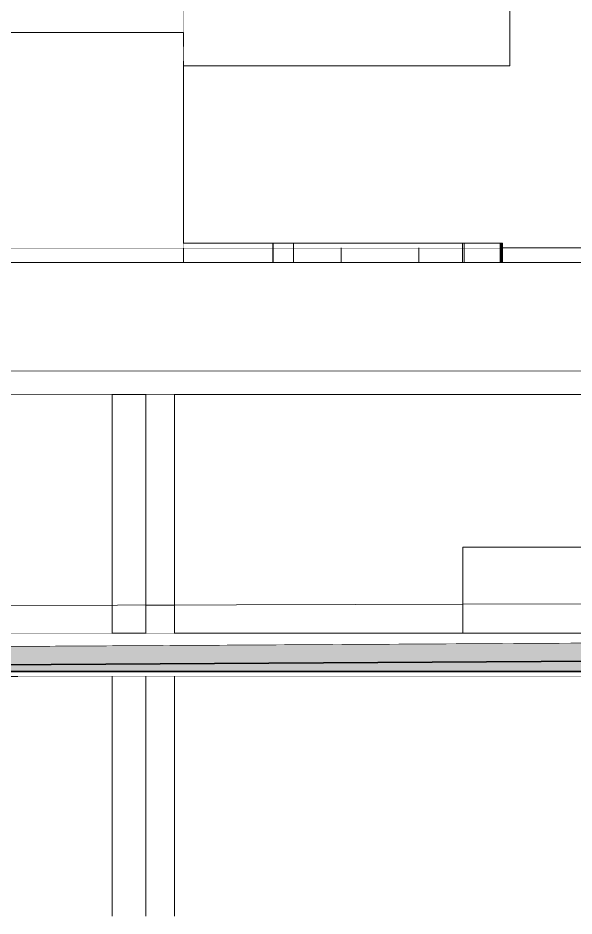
# Model space of a CAD drawing. Header units: millimetres. Extents: x -2171 to 1563, y -1758 to -1505.
# Drawn here: x -145.12 to -139.32, y -1757.15 to -1747.78 of the extents above; entities that cross this region are included whole.
import ezdxf

# ---------------------------------------------------------------- set-up
doc = ezdxf.new("R2010")
doc.units = ezdxf.units.MM
doc.linetypes.add('Dashed Small', pattern=[282.222222, 141.111111, -141.111111])
doc.linetypes.add('Wipeout_Contour', pattern=[1000, 0, -1000])
for name, color, linetype in [('Interior - Stair & Railing', 7, 'Continuous'), ('Site & Landscape - Terrain & Contours', 7, 'Continuous'), ('Structural - Bearing', 7, 'Continuous')]:
    doc.layers.add(name, color=color, linetype=linetype)
for name, color, linetype, lineweight, true_color in [('Interior - Stair & Railing_Pen_No__102', 254, 'Continuous', 13, 0xcccccc), ('Interior - Stair & Railing_Pen_No__11', 49, 'Continuous', 13, 0x464646), ('Line Fisiko Edafos_Pen_No__66', 20, 'Continuous', 20, 0xfd5200), ('Site & Landscape - Terrain & Contours_Pen_No__102', 254, 'Continuous', 13, 0xcccccc), ('Site & Landscape - Terrain & Contours_Pen_No__169', 49, 'Continuous', 13, 0x474747), ('Structural - Bearing_Pen_No__102', 254, 'Continuous', 13, 0xcccccc), ('Structural - Bearing_Pen_No__87', 251, 'Continuous', 9, 0x6a6a6a)]:
    doc.layers.add(name, color=color, linetype=linetype, lineweight=lineweight, true_color=true_color)
for name, color, linetype, lineweight in [('Lines_Pen_No__21', 7, 'Continuous', 35), ('Site & Landscape - Terrain & Contours_Pen_No__29', 7, 'Continuous', 35), ('Structural - Bearing_Pen_No__88', 7, 'Continuous', 13), ('Structural - Bearing_Pen_No__89', 7, 'Continuous', 13)]:
    doc.layers.add(name, color=color, linetype=linetype, lineweight=lineweight)

# ---------------------------------------------------------------- blocks, each defined once
blk = doc.blocks.new('Section Element_25_1')
at = {"color": 254, "linetype": 'Wipeout_Contour', "lineweight": 0, "ltscale": 57536.591091}
blk.add_wipeout([(-9750, -100), (-9750, -150), (19017, -150), (19017, -100)], dxfattribs=at).dxf.layer = 'Structural - Bearing'
at = {"layer": 'Structural - Bearing_Pen_No__89', "color": 7, "linetype": 'Continuous', "lineweight": 13}
blk.add_line((3167.9, -150), (18754.8, -150), dxfattribs=at)
blk = doc.blocks.new('Section Element_27_1')
at = {"color": 254, "linetype": 'Wipeout_Contour', "lineweight": 0, "ltscale": 55671.767264}
blk.add_wipeout([(12804, 1200), (12804, 300), (14976.6, 300), (14976.6, 1200)], dxfattribs=at).dxf.layer = 'Site & Landscape - Terrain & Contours'
at = {"layer": 'Site & Landscape - Terrain & Contours_Pen_No__102', "color": 254, "linetype": 'Continuous', "lineweight": 13, "true_color": 0xcccccc}
for q in [(14976.6, 1200), (12804, 300)]:
    blk.add_line((12804, 1200), q, dxfattribs=at)
blk = doc.blocks.new('Section Element_33_1')
at = {"color": 254, "linetype": 'Wipeout_Contour', "lineweight": 0, "ltscale": 59520.049053}
blk.add_wipeout([(-9250, 3040), (-9250, 2790), (19847.6, 2790), (19847.6, 3040)], dxfattribs=at).dxf.layer = 'Structural - Bearing'
at = {"layer": 'Structural - Bearing_Pen_No__87', "color": 251, "linetype": 'Continuous', "lineweight": 9, "true_color": 0x6a6a6a}
for p, q in [((-9250, 3040), (19847.6, 3040)), ((-9250, 2790), (19847.6, 2790))]:
    blk.add_line(p, q, dxfattribs=at)
blk = doc.blocks.new('Section Element_40_1')
at = {"color": 254, "linetype": 'Wipeout_Contour', "lineweight": 0, "ltscale": 67868.266862}
blk.add_wipeout([(7192, 9720), (7192, 6720), (7600, 6720), (7600, 6570), (9892, 6570), (9892, 9720)], dxfattribs=at).dxf.layer = 'Structural - Bearing'
at = {"layer": 'Structural - Bearing_Pen_No__87', "color": 251, "linetype": 'Continuous', "lineweight": 9, "true_color": 0x6a6a6a}
for p, q in [((9892, 6570), (9892, 9720)), ((7192, 7820), (7192, 6720))]:
    blk.add_line(p, q, dxfattribs=at)
blk = doc.blocks.new('Section Element_55_1')
at = {"color": 254, "linetype": 'Wipeout_Contour', "lineweight": 0, "ltscale": 72929.405191}
blk.add_wipeout([(9892, 6570), (9892, 6420), (9892, 6220), (10827, 6220), (10827, 7070), (9892, 7070)], dxfattribs=at).dxf.layer = 'Structural - Bearing'
at = {"layer": 'Structural - Bearing_Pen_No__87', "color": 251, "linetype": 'Continuous', "lineweight": 9, "true_color": 0x6a6a6a}
for p, q in [((10827, 7070), (9892, 7070)), ((10827, 6220), (9892, 6220))]:
    blk.add_line(p, q, dxfattribs=at)
blk = doc.blocks.new('Section Element_56_1')
at = {"color": 254, "linetype": 'Wipeout_Contour', "lineweight": 0, "ltscale": 50973.910647}
blk.add_wipeout([(10827, 6220), (10908.6, 6220), (10908.6, 7070), (10827, 7070)], dxfattribs=at).dxf.layer = 'Structural - Bearing'
at = {"color": 254, "linetype": 'Wipeout_Contour', "lineweight": 0, "ltscale": 59459.601085}
blk.add_wipeout([(13287.5, 6220), (13295.6, 6220), (13295.6, 7070), (13287.5, 7070)], dxfattribs=at).dxf.layer = 'Structural - Bearing'
at = {"color": 254, "linetype": 'Wipeout_Contour', "lineweight": 0, "ltscale": 51391.964473}
blk.add_wipeout([(10908.6, 6220), (11071.5, 6220), (11071.5, 7070), (10908.6, 7070)], dxfattribs=at).dxf.layer = 'Structural - Bearing'
at = {"layer": 'Structural - Bearing_Pen_No__87', "color": 251, "linetype": 'Continuous', "lineweight": 9, "true_color": 0x6a6a6a}
for p, q in [((10827, 7070), (10908.6, 7070)), ((10827, 6220), (10908.6, 6220))]:
    blk.add_line(p, q, dxfattribs=at)
at = {"color": 254, "linetype": 'Wipeout_Contour', "lineweight": 0, "ltscale": 51948.772166}
blk.add_wipeout([(11071.5, 6220), (11233.3, 6220), (11233.3, 7070), (11071.5, 7070)], dxfattribs=at).dxf.layer = 'Structural - Bearing'
at = {"layer": 'Structural - Bearing_Pen_No__87', "color": 251, "linetype": 'Continuous', "lineweight": 9, "true_color": 0x6a6a6a}
for p, q in [((10908.6, 7070), (11071.5, 7070)), ((10908.6, 6220), (11071.5, 6220))]:
    blk.add_line(p, q, dxfattribs=at)
at = {"color": 254, "linetype": 'Wipeout_Contour', "lineweight": 0, "ltscale": 52502.795028}
blk.add_wipeout([(11233.3, 7070), (11233.3, 6220), (11393.4, 6220), (11393.4, 7070)], dxfattribs=at).dxf.layer = 'Structural - Bearing'
at = {"layer": 'Structural - Bearing_Pen_No__87', "color": 251, "linetype": 'Continuous', "lineweight": 9, "true_color": 0x6a6a6a}
for p, q in [((11071.5, 7070), (11233.3, 7070)), ((11071.5, 6220), (11233.3, 6220))]:
    blk.add_line(p, q, dxfattribs=at)
at = {"color": 254, "linetype": 'Wipeout_Contour', "lineweight": 0, "ltscale": 53051.477744}
blk.add_wipeout([(11393.4, 7070), (11393.4, 6220), (11551, 6220), (11551, 7070)], dxfattribs=at).dxf.layer = 'Structural - Bearing'
at = {"layer": 'Structural - Bearing_Pen_No__87', "color": 251, "linetype": 'Continuous', "lineweight": 9, "true_color": 0x6a6a6a}
for p, q in [((11233.3, 7070), (11393.4, 7070)), ((11233.3, 6220), (11393.4, 6220))]:
    blk.add_line(p, q, dxfattribs=at)
at = {"color": 254, "linetype": 'Wipeout_Contour', "lineweight": 0, "ltscale": 53592.270741}
blk.add_wipeout([(11551, 6220), (11705.4, 6220), (11705.4, 7070), (11551, 7070)], dxfattribs=at).dxf.layer = 'Structural - Bearing'
at = {"layer": 'Structural - Bearing_Pen_No__87', "color": 251, "linetype": 'Continuous', "lineweight": 9, "true_color": 0x6a6a6a}
for p, q in [((11393.4, 7070), (11551, 7070)), ((11393.4, 6220), (11551, 6220))]:
    blk.add_line(p, q, dxfattribs=at)
at = {"color": 254, "linetype": 'Wipeout_Contour', "lineweight": 0, "ltscale": 54122.644432}
blk.add_wipeout([(11705.4, 6220), (11856, 6220), (11856, 7070), (11705.4, 7070)], dxfattribs=at).dxf.layer = 'Structural - Bearing'
at = {"layer": 'Structural - Bearing_Pen_No__87', "color": 251, "linetype": 'Continuous', "lineweight": 9, "true_color": 0x6a6a6a}
for p, q in [((11551, 7070), (11705.4, 7070)), ((11551, 6220), (11705.4, 6220))]:
    blk.add_line(p, q, dxfattribs=at)
at = {"color": 254, "linetype": 'Wipeout_Contour', "lineweight": 0, "ltscale": 54640.103563}
blk.add_wipeout([(11856, 6220), (12002.1, 6220), (12002.1, 7070), (11856, 7070)], dxfattribs=at).dxf.layer = 'Structural - Bearing'
at = {"layer": 'Structural - Bearing_Pen_No__87', "color": 251, "linetype": 'Continuous', "lineweight": 9, "true_color": 0x6a6a6a}
for p, q in [((11705.4, 7070), (11856, 7070)), ((11705.4, 6220), (11856, 6220))]:
    blk.add_line(p, q, dxfattribs=at)
at = {"color": 254, "linetype": 'Wipeout_Contour', "lineweight": 0, "ltscale": 55142.201317}
blk.add_wipeout([(12002.1, 6220), (12143, 6220), (12143, 7070), (12002.1, 7070)], dxfattribs=at).dxf.layer = 'Structural - Bearing'
at = {"layer": 'Structural - Bearing_Pen_No__87', "color": 251, "linetype": 'Continuous', "lineweight": 9, "true_color": 0x6a6a6a}
for p, q in [((11856, 7070), (12002.1, 7070)), ((11856, 6220), (12002.1, 6220))]:
    blk.add_line(p, q, dxfattribs=at)
at = {"color": 254, "linetype": 'Wipeout_Contour', "lineweight": 0, "ltscale": 55626.553076}
blk.add_wipeout([(12143, 7070), (12143, 6220), (12278.2, 6220), (12278.2, 7070)], dxfattribs=at).dxf.layer = 'Structural - Bearing'
at = {"layer": 'Structural - Bearing_Pen_No__87', "color": 251, "linetype": 'Continuous', "lineweight": 9, "true_color": 0x6a6a6a}
for p, q in [((12002.1, 7070), (12143, 7070)), ((12002.1, 6220), (12143, 6220))]:
    blk.add_line(p, q, dxfattribs=at)
at = {"color": 254, "linetype": 'Wipeout_Contour', "lineweight": 0, "ltscale": 56090.849623}
blk.add_wipeout([(12278.2, 6220), (12407, 6220), (12407, 7070), (12278.2, 7070)], dxfattribs=at).dxf.layer = 'Structural - Bearing'
at = {"layer": 'Structural - Bearing_Pen_No__87', "color": 251, "linetype": 'Continuous', "lineweight": 9, "true_color": 0x6a6a6a}
for p, q in [((12143, 7070), (12278.2, 7070)), ((12143, 6220), (12278.2, 6220))]:
    blk.add_line(p, q, dxfattribs=at)
at = {"color": 254, "linetype": 'Wipeout_Contour', "lineweight": 0, "ltscale": 56532.870213}
blk.add_wipeout([(12407, 7070), (12407, 6220), (12528.9, 6220), (12528.9, 7070)], dxfattribs=at).dxf.layer = 'Structural - Bearing'
at = {"layer": 'Structural - Bearing_Pen_No__87', "color": 251, "linetype": 'Continuous', "lineweight": 9, "true_color": 0x6a6a6a}
for p, q in [((12278.2, 7070), (12407, 7070)), ((12278.2, 6220), (12407, 6220))]:
    blk.add_line(p, q, dxfattribs=at)
at = {"color": 254, "linetype": 'Wipeout_Contour', "lineweight": 0, "ltscale": 56950.494601}
blk.add_wipeout([(12528.9, 6220), (12643.4, 6220), (12643.4, 7070), (12528.9, 7070)], dxfattribs=at).dxf.layer = 'Structural - Bearing'
at = {"layer": 'Structural - Bearing_Pen_No__87', "color": 251, "linetype": 'Continuous', "lineweight": 9, "true_color": 0x6a6a6a}
for p, q in [((12407, 7070), (12528.9, 7070)), ((12407, 6220), (12528.9, 6220))]:
    blk.add_line(p, q, dxfattribs=at)
at = {"color": 254, "linetype": 'Wipeout_Contour', "lineweight": 0, "ltscale": 57341.714662}
blk.add_wipeout([(12643.4, 6220), (12750, 6220), (12750, 7070), (12643.4, 7070)], dxfattribs=at).dxf.layer = 'Structural - Bearing'
at = {"layer": 'Structural - Bearing_Pen_No__87', "color": 251, "linetype": 'Continuous', "lineweight": 9, "true_color": 0x6a6a6a}
for p, q in [((12528.9, 7070), (12643.4, 7070)), ((12528.9, 6220), (12643.4, 6220))]:
    blk.add_line(p, q, dxfattribs=at)
at = {"color": 254, "linetype": 'Wipeout_Contour', "lineweight": 0, "ltscale": 57704.645557}
blk.add_wipeout([(12750, 6220), (12848.1, 6220), (12848.1, 7070), (12750, 7070)], dxfattribs=at).dxf.layer = 'Structural - Bearing'
at = {"layer": 'Structural - Bearing_Pen_No__87', "color": 251, "linetype": 'Continuous', "lineweight": 9, "true_color": 0x6a6a6a}
for p, q in [((12643.4, 7070), (12750, 7070)), ((12643.4, 6220), (12750, 6220))]:
    blk.add_line(p, q, dxfattribs=at)
at = {"color": 254, "linetype": 'Wipeout_Contour', "lineweight": 0, "ltscale": 58037.535455}
blk.add_wipeout([(12848.1, 6220), (12937.4, 6220), (12937.4, 7070), (12848.1, 7070)], dxfattribs=at).dxf.layer = 'Structural - Bearing'
at = {"layer": 'Structural - Bearing_Pen_No__87', "color": 251, "linetype": 'Continuous', "lineweight": 9, "true_color": 0x6a6a6a}
for p, q in [((12750, 7070), (12848.1, 7070)), ((12750, 6220), (12848.1, 6220))]:
    blk.add_line(p, q, dxfattribs=at)
at = {"color": 254, "linetype": 'Wipeout_Contour', "lineweight": 0, "ltscale": 58345.066306}
blk.add_wipeout([(12940.9, 7070), (12940.9, 6220), (13017.5, 6220), (13017.5, 7070)], dxfattribs=at).dxf.layer = 'Structural - Bearing'
at = {"color": 254, "linetype": 'Wipeout_Contour', "lineweight": 0, "ltscale": 58202.552806}
blk.add_wipeout([(12937.4, 7070), (12937.4, 6220), (12940.9, 6220), (12940.9, 7070)], dxfattribs=at).dxf.layer = 'Structural - Bearing'
at = {"color": 254, "linetype": 'Wipeout_Contour', "lineweight": 0, "ltscale": 58606.907325}
blk.add_wipeout([(13017.5, 6220), (13088, 6220), (13088, 7070), (13017.5, 7070)], dxfattribs=at).dxf.layer = 'Structural - Bearing'
at = {"layer": 'Structural - Bearing_Pen_No__102', "color": 254, "linetype": 'Continuous', "lineweight": 13, "true_color": 0xcccccc}
for p, q in [((12940.9, 7070), (13017.5, 7070)), ((12940.9, 6220), (13017.5, 6220))]:
    blk.add_line(p, q, dxfattribs=at)
at = {"layer": 'Structural - Bearing_Pen_No__87', "color": 251, "linetype": 'Continuous', "lineweight": 9, "true_color": 0x6a6a6a}
for p, q in [((12848.1, 7070), (12937.4, 7070)), ((12937.4, 7070), (12940.9, 7070)), ((12848.1, 6220), (12937.4, 6220)), ((12937.4, 6220), (12940.9, 6220))]:
    blk.add_line(p, q, dxfattribs=at)
at = {"color": 254, "linetype": 'Wipeout_Contour', "lineweight": 0, "ltscale": 58840.632491}
blk.add_wipeout([(13088, 6220), (13148.6, 6220), (13148.6, 7070), (13088, 7070)], dxfattribs=at).dxf.layer = 'Structural - Bearing'
at = {"layer": 'Structural - Bearing_Pen_No__102', "color": 254, "linetype": 'Continuous', "lineweight": 13, "true_color": 0xcccccc}
for p, q in [((13017.5, 7070), (13088, 7070)), ((13017.5, 6220), (13088, 6220))]:
    blk.add_line(p, q, dxfattribs=at)
at = {"color": 254, "linetype": 'Wipeout_Contour', "lineweight": 0, "ltscale": 59038.817628}
blk.add_wipeout([(13148.6, 6220), (13199, 6220), (13199, 7070), (13148.6, 7070)], dxfattribs=at).dxf.layer = 'Structural - Bearing'
at = {"layer": 'Structural - Bearing_Pen_No__102', "color": 254, "linetype": 'Continuous', "lineweight": 13, "true_color": 0xcccccc}
for p, q in [((13088, 7070), (13148.6, 7070)), ((13088, 6220), (13148.6, 6220))]:
    blk.add_line(p, q, dxfattribs=at)
at = {"color": 254, "linetype": 'Wipeout_Contour', "lineweight": 0, "ltscale": 59200.501173}
blk.add_wipeout([(13199, 6220), (13239.1, 6220), (13239.1, 7070), (13199, 7070)], dxfattribs=at).dxf.layer = 'Structural - Bearing'
at = {"color": 254, "linetype": 'Wipeout_Contour', "lineweight": 0, "ltscale": 59324.898391}
blk.add_wipeout([(13239.1, 6220), (13268.6, 6220), (13268.6, 7070), (13239.1, 7070)], dxfattribs=at).dxf.layer = 'Structural - Bearing'
at = {"layer": 'Structural - Bearing_Pen_No__102', "color": 254, "linetype": 'Continuous', "lineweight": 13, "true_color": 0xcccccc}
for p, q in [((13148.6, 7070), (13199, 7070)), ((13148.6, 6220), (13199, 6220))]:
    blk.add_line(p, q, dxfattribs=at)
at = {"color": 254, "linetype": 'Wipeout_Contour', "lineweight": 0, "ltscale": 59411.405096}
blk.add_wipeout([(13268.6, 7070), (13268.6, 6220), (13287.5, 6220), (13287.5, 7070)], dxfattribs=at).dxf.layer = 'Structural - Bearing'
at = {"layer": 'Structural - Bearing_Pen_No__102', "color": 254, "linetype": 'Continuous', "lineweight": 13, "true_color": 0xcccccc}
for p, q in [((13199, 7070), (13239.1, 7070)), ((13239.1, 7070), (13268.6, 7070)), ((13268.6, 7070), (13287.5, 7070)), ((13287.5, 7070), (13295.6, 7070)), ((13295.6, 6220), (13295.6, 7070)), ((13199, 6220), (13239.1, 6220)), ((13239.1, 6220), (13268.6, 6220)), ((13268.6, 6220), (13287.5, 6220)), ((13287.5, 6220), (13295.6, 6220))]:
    blk.add_line(p, q, dxfattribs=at)
blk = doc.blocks.new('Section Element_202_1')
at = {"layer": 'Interior - Stair & Railing_Pen_No__102', "color": 254, "linetype": 'Continuous', "lineweight": 13, "true_color": 0xcccccc}
for p, q in [((11042.8, 4370), (11042.8, 4170)), ((11043.3, 4370), (11043.3, 4170))]:
    blk.add_line(p, q, dxfattribs=at)
at = {"color": 254, "linetype": 'Wipeout_Contour', "lineweight": 0, "ltscale": 46663.334396}
blk.add_wipeout([(10826, 4370), (10826, 4320), (10827, 4320), (10827, 4370)], dxfattribs=at).dxf.layer = 'Interior - Stair & Railing'
at = {"layer": 'Interior - Stair & Railing_Pen_No__102', "color": 254, "linetype": 'Continuous', "lineweight": 13, "true_color": 0xcccccc}
blk.add_line((10826, 4370), (10827, 4370), dxfattribs=at)
blk = doc.blocks.new('Section Element_224_1')
at = {"layer": 'Interior - Stair & Railing_Pen_No__102', "color": 254, "linetype": 'Continuous', "lineweight": 13, "true_color": 0xcccccc}
for p, q in [((12346.9, 4320), (12346.9, 4170)), ((12347.5, 4320), (12347.5, 4170))]:
    blk.add_line(p, q, dxfattribs=at)
blk = doc.blocks.new('Section Element_226_1')
at = {"color": 254, "linetype": 'Wipeout_Contour', "lineweight": 0, "ltscale": 56990.214075}
blk.add_wipeout([(7377.9, 4320), (7377.9, 4170), (19526.9, 4170), (19526.9, 4320)], dxfattribs=at).dxf.layer = 'Interior - Stair & Railing'
at = {"layer": 'Interior - Stair & Railing_Pen_No__11', "color": 49, "linetype": 'Continuous', "lineweight": 13, "true_color": 0x464646}
blk.add_line((19526.9, 4320), (7377.9, 4320), dxfattribs=at)
blk = doc.blocks.new('Section Element_264_1')
at = {"color": 254, "linetype": 'Wipeout_Contour', "lineweight": 0, "ltscale": 151003.656459}
blk.add_wipeout([(-3307.3, 100), (-30252.6, 100), (-30252.6, -100), (25903.9, -100), (25903.9, 250), (20976.4, 250), (14402.6, 203.2)], dxfattribs=at).dxf.layer = 'Site & Landscape - Terrain & Contours'
at = {"layer": 'Site & Landscape - Terrain & Contours_Pen_No__169', "linetype": 'Continuous', "lineweight": 13, "true_color": 0x474747}
h = blk.add_hatch(dxfattribs=at)
h.set_pattern_fill('STRUCTURAL_CONCRETE_0001', color=49, style=0, pattern_type=2)
h.set_pattern_definition([(0, (0, 0), (0, 623.538), [60, -300]), (0, (180, 311.8), (0, 623.538), [60, -300]), (60, (0, 0), (-540, 311.769), [60, -300]), (60, (360, 0), (-540, 311.769), [60, -300]), (120, (60, 0), (540, 311.769), [60, -300]), (120, (420, 0), (540, 311.769), [60, -300]), (0, (0, 60), (0, 120), [0, -120, 0, -180]), (45, (60, 60), (-84.8528, 84.8528), [0, -90, 0, -150])])
h.paths.add_polyline_path([(-3307.3, 100), (-30252.6, 100), (-30252.6, -100), (25903.9, -100), (25903.9, 250), (20976.4, 250), (14402.6, 203.2)])
at = {"layer": 'Site & Landscape - Terrain & Contours_Pen_No__29', "color": 7, "linetype": 'Continuous', "lineweight": 35}
blk.add_line((25903.9, -100), (-30252.6, -100), dxfattribs=at)
at = {"layer": 'Site & Landscape - Terrain & Contours_Pen_No__29', "color": 7, "linetype": 'Continuous', "lineweight": 35, "flags": 128}
blk.add_lwpolyline([(25903.9, 250), (20976.4, 250), (14402.6, 203.2), (-3307.3, 100), (-30252.6, 100)], dxfattribs=at)
blk = doc.blocks.new('Section Element_265_1')
at = {"color": 254, "linetype": 'Wipeout_Contour', "lineweight": 0, "ltscale": 79211.328424}
blk.add_wipeout([(442, 300), (442, 121.9), (14402.6, 203.2), (20976.4, 250), (21417.1, 250), (21417.1, 300)], dxfattribs=at).dxf.layer = 'Structural - Bearing'
at = {"layer": 'Structural - Bearing_Pen_No__89', "color": 7, "linetype": 'Continuous', "lineweight": 13}
blk.add_line((442, 300), (21417.1, 300), dxfattribs=at)
blk = doc.blocks.new('Section Element_411_1')
at = {"layer": 'Structural - Bearing_Pen_No__87', "color": 251, "linetype": 'Continuous', "lineweight": 9, "true_color": 0x6a6a6a}
blk.add_line((7600, 6270), (9892, 6270), dxfattribs=at)
at = {"color": 254, "linetype": 'Wipeout_Contour', "lineweight": 0, "ltscale": 43662.360628}
blk.add_wipeout([(7600, 6570), (7600, 6420), (9892, 6420), (9892, 6570)], dxfattribs=at).dxf.layer = 'Structural - Bearing'
at = {"layer": 'Structural - Bearing_Pen_No__87', "color": 251, "linetype": 'Continuous', "lineweight": 9, "true_color": 0x6a6a6a}
for p, q in [((7600, 6570), (9892, 6570)), ((9892, 6570), (9892, 6270))]:
    blk.add_line(p, q, dxfattribs=at)
blk = doc.blocks.new('Section Element_432_1')
at = {"color": 254, "linetype": 'Wipeout_Contour', "lineweight": 0, "ltscale": 236814.639848}
blk.add_wipeout([(7192, 4263), (7192, 4170), (7377.9, 4170), (7377.9, 4320), (9892, 4320), (9892, 6420), (7600, 6420), (7600, 6220), (7192, 6220), (7192, 4277), (7235, 4277), (7236.3, 4276.9), (7237.7, 4276.5), (7238.9, 4275.8), (7239.9, 4274.9), (7240.8, 4273.9), (7241.4, 4272.7), (7241.8, 4271.4), (7242, 4270), (7241.8, 4268.6), (7241.4, 4267.3), (7240.8, 4266.1), (7239.9, 4265.1), (7238.9, 4264.2), (7237.7, 4263.5), (7236.3, 4263.1), (7235, 4263)], dxfattribs=at).dxf.layer = 'Structural - Bearing'
at = {"layer": 'Structural - Bearing_Pen_No__87', "color": 251, "linetype": 'Continuous', "lineweight": 9, "true_color": 0x6a6a6a}
blk.add_line((9892, 4170), (9892, 6270), dxfattribs=at)
blk = doc.blocks.new('Section Element_433_1')
at = {"color": 254, "linetype": 'Wipeout_Contour', "lineweight": 0, "ltscale": 45000.123892}
blk.add_wipeout([(9892.9, 6220), (9892, 6220), (9892, 4370), (9892.9, 4370)], dxfattribs=at).dxf.layer = 'Structural - Bearing'
at = {"layer": 'Structural - Bearing_Pen_No__102', "color": 254, "linetype": 'Continuous', "lineweight": 13, "true_color": 0xcccccc}
blk.add_line((9892.9, 4170), (9892.9, 6220), dxfattribs=at)
blk = doc.blocks.new('Section Element_434_1')
at = {"color": 254, "linetype": 'Wipeout_Contour', "lineweight": 0, "ltscale": 44939.090529}
blk.add_wipeout([(9892, 4370), (9892, 4320), (10826, 4320), (10826, 4370)], dxfattribs=at).dxf.layer = 'Interior - Stair & Railing'
at = {"layer": 'Interior - Stair & Railing_Pen_No__11', "color": 49, "linetype": 'Continuous', "lineweight": 13, "true_color": 0x464646}
for p, q in [((10826, 4370), (9892, 4370)), ((10826, 4170), (10826, 4370))]:
    blk.add_line(p, q, dxfattribs=at)
blk = doc.blocks.new('Section Element_435_1')
at = {"color": 254, "linetype": 'Wipeout_Contour', "lineweight": 0, "ltscale": 55660.651984}
blk.add_wipeout([(13218.4, 4370), (13218.4, 4320), (13220.4, 4320), (13220.4, 4370)], dxfattribs=at).dxf.layer = 'Interior - Stair & Railing'
at = {"color": 254, "linetype": 'Wipeout_Contour', "lineweight": 0, "ltscale": 55638.003985}
blk.add_wipeout([(13208.5, 4320), (13218.4, 4320), (13218.4, 4370), (13208.5, 4370)], dxfattribs=at).dxf.layer = 'Interior - Stair & Railing'
at = {"color": 254, "linetype": 'Wipeout_Contour', "lineweight": 0, "ltscale": 55585.236172}
blk.add_wipeout([(13190.6, 4370), (13190.6, 4320), (13208.5, 4320), (13208.5, 4370)], dxfattribs=at).dxf.layer = 'Interior - Stair & Railing'
at = {"color": 254, "linetype": 'Wipeout_Contour', "lineweight": 0, "ltscale": 55502.532935}
blk.add_wipeout([(13164.9, 4320), (13190.6, 4320), (13190.6, 4370), (13164.9, 4370)], dxfattribs=at).dxf.layer = 'Interior - Stair & Railing'
at = {"layer": 'Interior - Stair & Railing_Pen_No__102', "color": 254, "linetype": 'Continuous', "lineweight": 13, "true_color": 0xcccccc}
for p in [(13218.4, 4370), (13220.4, 4170)]:
    blk.add_line(p, (13220.4, 4370), dxfattribs=at)
at = {"color": 254, "linetype": 'Wipeout_Contour', "lineweight": 0, "ltscale": 55390.183561}
blk.add_wipeout([(13131.5, 4320), (13164.9, 4320), (13164.9, 4370), (13131.5, 4370)], dxfattribs=at).dxf.layer = 'Interior - Stair & Railing'
at = {"layer": 'Interior - Stair & Railing_Pen_No__102', "color": 254, "linetype": 'Continuous', "lineweight": 13, "true_color": 0xcccccc}
for p, q in [((13190.6, 4370), (13208.5, 4370)), ((13194, 4370), (13194, 4170)), ((13205.4, 4170), (13205.4, 4370)), ((13208.5, 4370), (13218.4, 4370)), ((13208.9, 4370), (13208.9, 4170))]:
    blk.add_line(p, q, dxfattribs=at)
at = {"color": 254, "linetype": 'Wipeout_Contour', "lineweight": 0, "ltscale": 55248.580892}
blk.add_wipeout([(13090.3, 4320), (13131.5, 4320), (13131.5, 4370), (13090.3, 4370)], dxfattribs=at).dxf.layer = 'Interior - Stair & Railing'
at = {"layer": 'Interior - Stair & Railing_Pen_No__102', "color": 254, "linetype": 'Continuous', "lineweight": 13, "true_color": 0xcccccc}
blk.add_line((13164.9, 4370), (13190.6, 4370), dxfattribs=at)
at = {"color": 254, "linetype": 'Wipeout_Contour', "lineweight": 0, "ltscale": 55078.220105}
blk.add_wipeout([(13041.7, 4320), (13090.3, 4320), (13090.3, 4370), (13041.7, 4370)], dxfattribs=at).dxf.layer = 'Interior - Stair & Railing'
at = {"layer": 'Interior - Stair & Railing_Pen_No__102', "color": 254, "linetype": 'Continuous', "lineweight": 13, "true_color": 0xcccccc}
for p, q in [((13090.3, 4370), (13131.5, 4370)), ((13131.5, 4370), (13164.9, 4370))]:
    blk.add_line(p, q, dxfattribs=at)
at = {"color": 254, "linetype": 'Wipeout_Contour', "lineweight": 0, "ltscale": 54879.696687}
blk.add_wipeout([(12985.7, 4320), (13041.7, 4320), (13041.7, 4370), (12985.7, 4370)], dxfattribs=at).dxf.layer = 'Interior - Stair & Railing'
at = {"layer": 'Interior - Stair & Railing_Pen_No__102', "color": 254, "linetype": 'Continuous', "lineweight": 13, "true_color": 0xcccccc}
blk.add_line((13041.7, 4370), (13090.3, 4370), dxfattribs=at)
at = {"color": 254, "linetype": 'Wipeout_Contour', "lineweight": 0, "ltscale": 54653.704537}
blk.add_wipeout([(12922.6, 4320), (12985.7, 4320), (12985.7, 4370), (12922.6, 4370)], dxfattribs=at).dxf.layer = 'Interior - Stair & Railing'
at = {"layer": 'Interior - Stair & Railing_Pen_No__102', "color": 254, "linetype": 'Continuous', "lineweight": 13, "true_color": 0xcccccc}
blk.add_line((12985.7, 4370), (13041.7, 4370), dxfattribs=at)
at = {"color": 254, "linetype": 'Wipeout_Contour', "lineweight": 0, "ltscale": 54401.663908}
blk.add_wipeout([(12852.8, 4370), (12852.8, 4320), (12922.6, 4320), (12922.6, 4370)], dxfattribs=at).dxf.layer = 'Interior - Stair & Railing'
at = {"layer": 'Interior - Stair & Railing_Pen_No__102', "color": 254, "linetype": 'Continuous', "lineweight": 13, "true_color": 0xcccccc}
blk.add_line((12922.6, 4370), (12985.7, 4370), dxfattribs=at)
at = {"color": 254, "linetype": 'Wipeout_Contour', "lineweight": 0, "ltscale": 54268.764866}
blk.add_wipeout([(12852.4, 4370), (12852.4, 4320), (12852.8, 4320), (12852.8, 4370)], dxfattribs=at).dxf.layer = 'Interior - Stair & Railing'
at = {"color": 254, "linetype": 'Wipeout_Contour', "lineweight": 0, "ltscale": 54122.565803}
blk.add_wipeout([(12775.6, 4320), (12852.4, 4320), (12852.4, 4370), (12775.6, 4370)], dxfattribs=at).dxf.layer = 'Interior - Stair & Railing'
at = {"layer": 'Interior - Stair & Railing_Pen_No__102', "color": 254, "linetype": 'Continuous', "lineweight": 13, "true_color": 0xcccccc}
blk.add_line((12852.8, 4370), (12922.6, 4370), dxfattribs=at)
at = {"layer": 'Interior - Stair & Railing_Pen_No__11', "color": 49, "linetype": 'Continuous', "lineweight": 13, "true_color": 0x464646}
blk.add_line((12852.4, 4370), (12852.8, 4370), dxfattribs=at)
at = {"color": 254, "linetype": 'Wipeout_Contour', "lineweight": 0, "ltscale": 53819.274156}
blk.add_wipeout([(12692.2, 4370), (12692.2, 4320), (12775.6, 4320), (12775.6, 4370)], dxfattribs=at).dxf.layer = 'Interior - Stair & Railing'
at = {"layer": 'Interior - Stair & Railing_Pen_No__11', "color": 49, "linetype": 'Continuous', "lineweight": 13, "true_color": 0x464646}
blk.add_line((12775.6, 4370), (12852.4, 4370), dxfattribs=at)
at = {"color": 254, "linetype": 'Wipeout_Contour', "lineweight": 0, "ltscale": 53492.216996}
blk.add_wipeout([(12602.7, 4320), (12692.2, 4320), (12692.2, 4370), (12602.7, 4370)], dxfattribs=at).dxf.layer = 'Interior - Stair & Railing'
at = {"layer": 'Interior - Stair & Railing_Pen_No__11', "color": 49, "linetype": 'Continuous', "lineweight": 13, "true_color": 0x464646}
blk.add_line((12692.2, 4370), (12775.6, 4370), dxfattribs=at)
at = {"color": 254, "linetype": 'Wipeout_Contour', "lineweight": 0, "ltscale": 53142.535299}
blk.add_wipeout([(12507.3, 4320), (12602.7, 4320), (12602.7, 4370), (12507.3, 4370)], dxfattribs=at).dxf.layer = 'Interior - Stair & Railing'
at = {"layer": 'Interior - Stair & Railing_Pen_No__11', "color": 49, "linetype": 'Continuous', "lineweight": 13, "true_color": 0x464646}
blk.add_line((12602.7, 4370), (12692.2, 4370), dxfattribs=at)
at = {"color": 254, "linetype": 'Wipeout_Contour', "lineweight": 0, "ltscale": 52771.448104}
blk.add_wipeout([(12406.3, 4320), (12507.3, 4320), (12507.3, 4370), (12406.3, 4370)], dxfattribs=at).dxf.layer = 'Interior - Stair & Railing'
at = {"layer": 'Interior - Stair & Railing_Pen_No__11', "color": 49, "linetype": 'Continuous', "lineweight": 13, "true_color": 0x464646}
blk.add_line((12507.3, 4370), (12602.7, 4370), dxfattribs=at)
at = {"color": 254, "linetype": 'Wipeout_Contour', "lineweight": 0, "ltscale": 52380.248084}
blk.add_wipeout([(12300, 4370), (12300, 4320), (12406.3, 4320), (12406.3, 4370)], dxfattribs=at).dxf.layer = 'Interior - Stair & Railing'
at = {"layer": 'Interior - Stair & Railing_Pen_No__11', "color": 49, "linetype": 'Continuous', "lineweight": 13, "true_color": 0x464646}
blk.add_line((12406.3, 4370), (12507.3, 4370), dxfattribs=at)
at = {"color": 254, "linetype": 'Wipeout_Contour', "lineweight": 0, "ltscale": 51970.296941}
blk.add_wipeout([(12188.9, 4320), (12300, 4320), (12300, 4370), (12188.9, 4370)], dxfattribs=at).dxf.layer = 'Interior - Stair & Railing'
at = {"layer": 'Interior - Stair & Railing_Pen_No__11', "color": 49, "linetype": 'Continuous', "lineweight": 13, "true_color": 0x464646}
blk.add_line((12300, 4370), (12406.3, 4370), dxfattribs=at)
at = {"color": 254, "linetype": 'Wipeout_Contour', "lineweight": 0, "ltscale": 51543.020163}
blk.add_wipeout([(12073.2, 4370), (12073.2, 4320), (12188.9, 4320), (12188.9, 4370)], dxfattribs=at).dxf.layer = 'Interior - Stair & Railing'
at = {"layer": 'Interior - Stair & Railing_Pen_No__11', "color": 49, "linetype": 'Continuous', "lineweight": 13, "true_color": 0x464646}
blk.add_line((12188.9, 4370), (12300, 4370), dxfattribs=at)
at = {"color": 254, "linetype": 'Wipeout_Contour', "lineweight": 0, "ltscale": 51099.901621}
blk.add_wipeout([(11953.4, 4320), (12073.2, 4320), (12073.2, 4370), (11953.4, 4370)], dxfattribs=at).dxf.layer = 'Interior - Stair & Railing'
at = {"layer": 'Interior - Stair & Railing_Pen_No__11', "color": 49, "linetype": 'Continuous', "lineweight": 13, "true_color": 0x464646}
blk.add_line((12073.2, 4370), (12188.9, 4370), dxfattribs=at)
at = {"color": 254, "linetype": 'Wipeout_Contour', "lineweight": 0, "ltscale": 50642.478422}
blk.add_wipeout([(11829.9, 4320), (11953.4, 4320), (11953.4, 4370), (11829.9, 4370)], dxfattribs=at).dxf.layer = 'Interior - Stair & Railing'
at = {"layer": 'Interior - Stair & Railing_Pen_No__11', "color": 49, "linetype": 'Continuous', "lineweight": 13, "true_color": 0x464646}
blk.add_line((11953.4, 4370), (12073.2, 4370), dxfattribs=at)
at = {"color": 254, "linetype": 'Wipeout_Contour', "lineweight": 0, "ltscale": 50172.334754}
blk.add_wipeout([(11703, 4320), (11829.9, 4320), (11829.9, 4370), (11703, 4370)], dxfattribs=at).dxf.layer = 'Interior - Stair & Railing'
at = {"layer": 'Interior - Stair & Railing_Pen_No__11', "color": 49, "linetype": 'Continuous', "lineweight": 13, "true_color": 0x464646}
blk.add_line((11829.9, 4370), (11953.4, 4370), dxfattribs=at)
at = {"color": 254, "linetype": 'Wipeout_Contour', "lineweight": 0, "ltscale": 49691.095964}
blk.add_wipeout([(11573.2, 4320), (11703, 4320), (11703, 4370), (11573.2, 4370)], dxfattribs=at).dxf.layer = 'Interior - Stair & Railing'
at = {"layer": 'Interior - Stair & Railing_Pen_No__11', "color": 49, "linetype": 'Continuous', "lineweight": 13, "true_color": 0x464646}
blk.add_line((11703, 4370), (11829.9, 4370), dxfattribs=at)
at = {"color": 254, "linetype": 'Wipeout_Contour', "lineweight": 0, "ltscale": 49200.422505}
blk.add_wipeout([(11440.9, 4320), (11573.2, 4320), (11573.2, 4370), (11440.9, 4370)], dxfattribs=at).dxf.layer = 'Interior - Stair & Railing'
at = {"layer": 'Interior - Stair & Railing_Pen_No__11', "color": 49, "linetype": 'Continuous', "lineweight": 13, "true_color": 0x464646}
blk.add_line((11573.2, 4370), (11703, 4370), dxfattribs=at)
at = {"color": 254, "linetype": 'Wipeout_Contour', "lineweight": 0, "ltscale": 48702.003562}
blk.add_wipeout([(11306.6, 4320), (11440.9, 4320), (11440.9, 4370), (11306.6, 4370)], dxfattribs=at).dxf.layer = 'Interior - Stair & Railing'
at = {"layer": 'Interior - Stair & Railing_Pen_No__11', "color": 49, "linetype": 'Continuous', "lineweight": 13, "true_color": 0x464646}
blk.add_line((11440.9, 4370), (11573.2, 4370), dxfattribs=at)
at = {"color": 254, "linetype": 'Wipeout_Contour', "lineweight": 0, "ltscale": 48197.55062}
blk.add_wipeout([(11170.7, 4370), (11170.7, 4320), (11306.6, 4320), (11306.6, 4370)], dxfattribs=at).dxf.layer = 'Interior - Stair & Railing'
at = {"layer": 'Interior - Stair & Railing_Pen_No__11', "color": 49, "linetype": 'Continuous', "lineweight": 13, "true_color": 0x464646}
blk.add_line((11306.6, 4370), (11440.9, 4370), dxfattribs=at)
at = {"color": 254, "linetype": 'Wipeout_Contour', "lineweight": 0, "ltscale": 47688.790929}
blk.add_wipeout([(11033.7, 4320), (11170.7, 4320), (11170.7, 4370), (11033.7, 4370)], dxfattribs=at).dxf.layer = 'Interior - Stair & Railing'
at = {"layer": 'Interior - Stair & Railing_Pen_No__11', "color": 49, "linetype": 'Continuous', "lineweight": 13, "true_color": 0x464646}
blk.add_line((11170.7, 4370), (11306.6, 4370), dxfattribs=at)
at = {"color": 254, "linetype": 'Wipeout_Contour', "lineweight": 0, "ltscale": 47177.460892}
blk.add_wipeout([(10895.9, 4320), (11033.7, 4320), (11033.7, 4370), (10895.9, 4370)], dxfattribs=at).dxf.layer = 'Interior - Stair & Railing'
at = {"layer": 'Interior - Stair & Railing_Pen_No__11', "color": 49, "linetype": 'Continuous', "lineweight": 13, "true_color": 0x464646}
blk.add_line((11033.7, 4370), (11170.7, 4370), dxfattribs=at)
at = {"color": 254, "linetype": 'Wipeout_Contour', "lineweight": 0, "ltscale": 46793.280553}
blk.add_wipeout([(10895.9, 4370), (10827, 4370), (10827, 4320), (10895.9, 4320)], dxfattribs=at).dxf.layer = 'Interior - Stair & Railing'
at = {"layer": 'Interior - Stair & Railing_Pen_No__11', "color": 49, "linetype": 'Continuous', "lineweight": 13, "true_color": 0x464646}
for p, q in [((10827, 4170), (10827, 4370)), ((10827, 4370), (10895.9, 4370)), ((10895.9, 4370), (11033.7, 4370))]:
    blk.add_line(p, q, dxfattribs=at)
blk = doc.blocks.new('Section Element_436_1')
at = {"layer": 'Interior - Stair & Railing_Pen_No__102', "color": 254, "linetype": 'Continuous', "lineweight": 13, "true_color": 0xcccccc}
for p, q in [((12802.9, 4170), (12802.9, 4370)), ((12817.9, 4170), (12817.9, 4370)), ((13193.8, 4370), (13193.8, 4170)), ((13208.8, 4370), (13208.8, 4170))]:
    blk.add_line(p, q, dxfattribs=at)
blk = doc.blocks.new('Section Element_437_1')
at = {"layer": 'Interior - Stair & Railing_Pen_No__102', "color": 254, "linetype": 'Continuous', "lineweight": 13, "true_color": 0xcccccc}
for p, q in [((11040.9, 4370), (11040.9, 4170)), ((11041.4, 4370), (11041.4, 4170)), ((12802.8, 4170), (12802.8, 4370)), ((12817.8, 4170), (12817.8, 4370))]:
    blk.add_line(p, q, dxfattribs=at)
blk = doc.blocks.new('Section Element_438_1')
at = {"layer": 'Interior - Stair & Railing_Pen_No__102', "color": 254, "linetype": 'Continuous', "lineweight": 13, "true_color": 0xcccccc}
for p, q in [((11039.9, 4370), (11039.9, 4170)), ((11040.4, 4370), (11040.4, 4170))]:
    blk.add_line(p, q, dxfattribs=at)
blk = doc.blocks.new('Section Element_451_1')
at = {"color": 254, "linetype": 'Wipeout_Contour', "lineweight": 0, "ltscale": 38041.180144}
blk.add_wipeout([(9150, -150), (9150, -2650), (9500, -2650), (9500, -150)], dxfattribs=at).dxf.layer = 'Structural - Bearing'
at = {"color": 254, "linetype": 'Wipeout_Contour', "lineweight": 0, "ltscale": 49237.559393}
blk.add_wipeout([(9799.9, -150), (9799.9, -2650), (14522, -2650), (14522, -150)], dxfattribs=at).dxf.layer = 'Structural - Bearing'
at = {"layer": 'Structural - Bearing_Pen_No__102', "color": 254, "linetype": 'Continuous', "lineweight": 13, "true_color": 0xcccccc}
blk.add_line((14534, -2450.7), (14534, -2650), dxfattribs=at)
blk = doc.blocks.new('Section Element_462_1')
at = {"layer": 'Interior - Stair & Railing_Pen_No__102', "color": 254, "linetype": 'Continuous', "lineweight": 13, "true_color": 0xcccccc}
for p, q in [((11537.4, 4320), (11537.4, 4170)), ((12346.2, 4170), (12346.2, 4320))]:
    blk.add_line(p, q, dxfattribs=at)
blk = doc.blocks.new('Section Element_541_1')
at = {"color": 254, "linetype": 'Wipeout_Contour', "lineweight": 0, "ltscale": 35431.922347}
blk.add_wipeout([(8167.1, -2650), (9150, -2650), (9150, -150), (8167.1, -150)], dxfattribs=at).dxf.layer = 'Structural - Bearing'
at = {"layer": 'Structural - Bearing_Pen_No__88', "color": 7, "linetype": 'Continuous', "lineweight": 13}
blk.add_line((9150, -2650), (9150, -150), dxfattribs=at)
blk = doc.blocks.new('Section Element_544_1')
at = {"color": 254, "linetype": 'Wipeout_Contour', "lineweight": 0, "ltscale": 39399.859412}
blk.add_wipeout([(9799.9, 2790), (9500, 2790), (9500, 300), (9799.9, 300)], dxfattribs=at).dxf.layer = 'Structural - Bearing'
at = {"layer": 'Structural - Bearing_Pen_No__102', "color": 254, "linetype": 'Continuous', "lineweight": 13, "true_color": 0xcccccc}
for p, q in [((9500, 300), (9500, 2790)), ((9799.9, 300), (9799.9, 2790))]:
    blk.add_line(p, q, dxfattribs=at)
blk = doc.blocks.new('Section Element_545_1')
at = {"color": 254, "linetype": 'Wipeout_Contour', "lineweight": 0, "ltscale": 39316.972099}
blk.add_wipeout([(9500, -2650), (9799.9, -2650), (9799.9, -150), (9500, -150)], dxfattribs=at).dxf.layer = 'Structural - Bearing'
at = {"layer": 'Structural - Bearing_Pen_No__102', "color": 254, "linetype": 'Continuous', "lineweight": 13, "true_color": 0xcccccc}
for p, q in [((9500, -2650), (9500, -150)), ((9799.9, -2650), (9799.9, -150))]:
    blk.add_line(p, q, dxfattribs=at)
blk = doc.blocks.new('Section Element_551_1')
at = {"color": 254, "linetype": 'Wipeout_Contour', "lineweight": 0, "ltscale": 55684.352644}
blk.add_wipeout([(7192, 3040), (19442.4, 3040), (19442.4, 4170), (7192, 4170)], dxfattribs=at).dxf.layer = 'Structural - Bearing'
at = {"layer": 'Structural - Bearing_Pen_No__87', "color": 251, "linetype": 'Continuous', "lineweight": 9, "true_color": 0x6a6a6a}
blk.add_line((19442.4, 4170), (7192, 4170), dxfattribs=at)
blk = doc.blocks.new('Section Element_554_1')
at = {"color": 254, "linetype": 'Wipeout_Contour', "lineweight": 0, "ltscale": 33454.908923}
blk.add_wipeout([(7099.7, 300), (9150, 300), (9150, 2790), (7099.7, 2790)], dxfattribs=at).dxf.layer = 'Structural - Bearing'
at = {"layer": 'Structural - Bearing_Pen_No__88', "color": 7, "linetype": 'Continuous', "lineweight": 13}
blk.add_line((9150, 300), (9150, 2790), dxfattribs=at)

msp = doc.modelspace()

# ---------------------------------------------------------------- block references
at = {"layer": 'Interior - Stair & Railing', "lineweight": 0, "xscale": 0.001, "yscale": 0.001, "zscale": 0.001}
for name in ['Section Element_202_1', 'Section Element_224_1']:
    msp.add_blockref(name, (-153.2853, -1754.5041), dxfattribs=at)
at = {"layer": 'Site & Landscape - Terrain & Contours', "lineweight": 0, "xscale": 0.001, "yscale": 0.001, "zscale": 0.001}
msp.add_blockref('Section Element_27_1', (-153.2853, -1754.5041), dxfattribs=at)
at = {"layer": 'Structural - Bearing', "lineweight": 0, "xscale": 0.001, "yscale": 0.001, "zscale": 0.001}
for name in ['Section Element_40_1', 'Section Element_33_1', 'Section Element_25_1']:
    msp.add_blockref(name, (-153.2853, -1754.5041), dxfattribs=at)

# ---------------------------------------------------------------- next in the draw order: block references
at = {"layer": 'Interior - Stair & Railing', "lineweight": 0, "xscale": 0.001, "yscale": 0.001, "zscale": 0.001}
msp.add_blockref('Section Element_226_1', (-153.2853, -1754.5041), dxfattribs=at)
at = {"layer": 'Site & Landscape - Terrain & Contours', "lineweight": 0, "xscale": 0.001, "yscale": 0.001, "zscale": 0.001}
msp.add_blockref('Section Element_264_1', (-153.2853, -1754.5041), dxfattribs=at)
at = {"layer": 'Structural - Bearing', "lineweight": 0, "xscale": 0.001, "yscale": 0.001, "zscale": 0.001}
for name in ['Section Element_55_1', 'Section Element_451_1']:
    msp.add_blockref(name, (-153.2853, -1754.5041), dxfattribs=at)

# ---------------------------------------------------------------- next in the draw order: block references
for name in ['Section Element_56_1', 'Section Element_411_1', 'Section Element_265_1', 'Section Element_541_1', 'Section Element_545_1']:
    msp.add_blockref(name, (-153.2853, -1754.5041), dxfattribs=at)

# ---------------------------------------------------------------- next in the draw order: linework, layer by layer
at = {"layer": 'Lines_Pen_No__21', "color": 7, "linetype": 'Continuous', "lineweight": 35}
msp.add_line((-152.8774, -1754.5825), (-125.3855, -1754.4089), dxfattribs=at)

# ---------------------------------------------------------------- next in the draw order: block references
at = {"layer": 'Structural - Bearing', "lineweight": 0, "xscale": 0.001, "yscale": 0.001, "zscale": 0.001}
for name in ['Section Element_432_1', 'Section Element_554_1', 'Section Element_544_1']:
    msp.add_blockref(name, (-153.2853, -1754.5041), dxfattribs=at)

# ---------------------------------------------------------------- next in the draw order: linework, layer by layer
at = {"layer": 'Line Fisiko Edafos_Pen_No__66', "color": 20, "linetype": 'Dashed Small', "lineweight": 20, "true_color": 0xfd5200}
msp.add_line((-129.4067, -1753.8741), (-145.5325, -1753.9141), dxfattribs=at)

# ---------------------------------------------------------------- next in the draw order: block references
at = {"layer": 'Structural - Bearing', "lineweight": 0, "xscale": 0.001, "yscale": 0.001, "zscale": 0.001}
msp.add_blockref('Section Element_433_1', (-153.2853, -1754.5041), dxfattribs=at)

# ---------------------------------------------------------------- next in the draw order: block references
at = {"layer": 'Interior - Stair & Railing', "lineweight": 0, "xscale": 0.001, "yscale": 0.001, "zscale": 0.001}
msp.add_blockref('Section Element_434_1', (-153.2853, -1754.5041), dxfattribs=at)

# ---------------------------------------------------------------- next in the draw order: block references
msp.add_blockref('Section Element_435_1', (-153.2853, -1754.5041), dxfattribs=at)

# ---------------------------------------------------------------- next in the draw order: block references
for name in ['Section Element_438_1', 'Section Element_437_1', 'Section Element_462_1', 'Section Element_436_1']:
    msp.add_blockref(name, (-153.2853, -1754.5041), dxfattribs=at)

# ---------------------------------------------------------------- next in the draw order: block references
at = {"layer": 'Structural - Bearing', "lineweight": 0, "xscale": 0.001, "yscale": 0.001, "zscale": 0.001}
msp.add_blockref('Section Element_551_1', (-153.2853, -1754.5041), dxfattribs=at)

doc.saveas('drawing.dxf')
